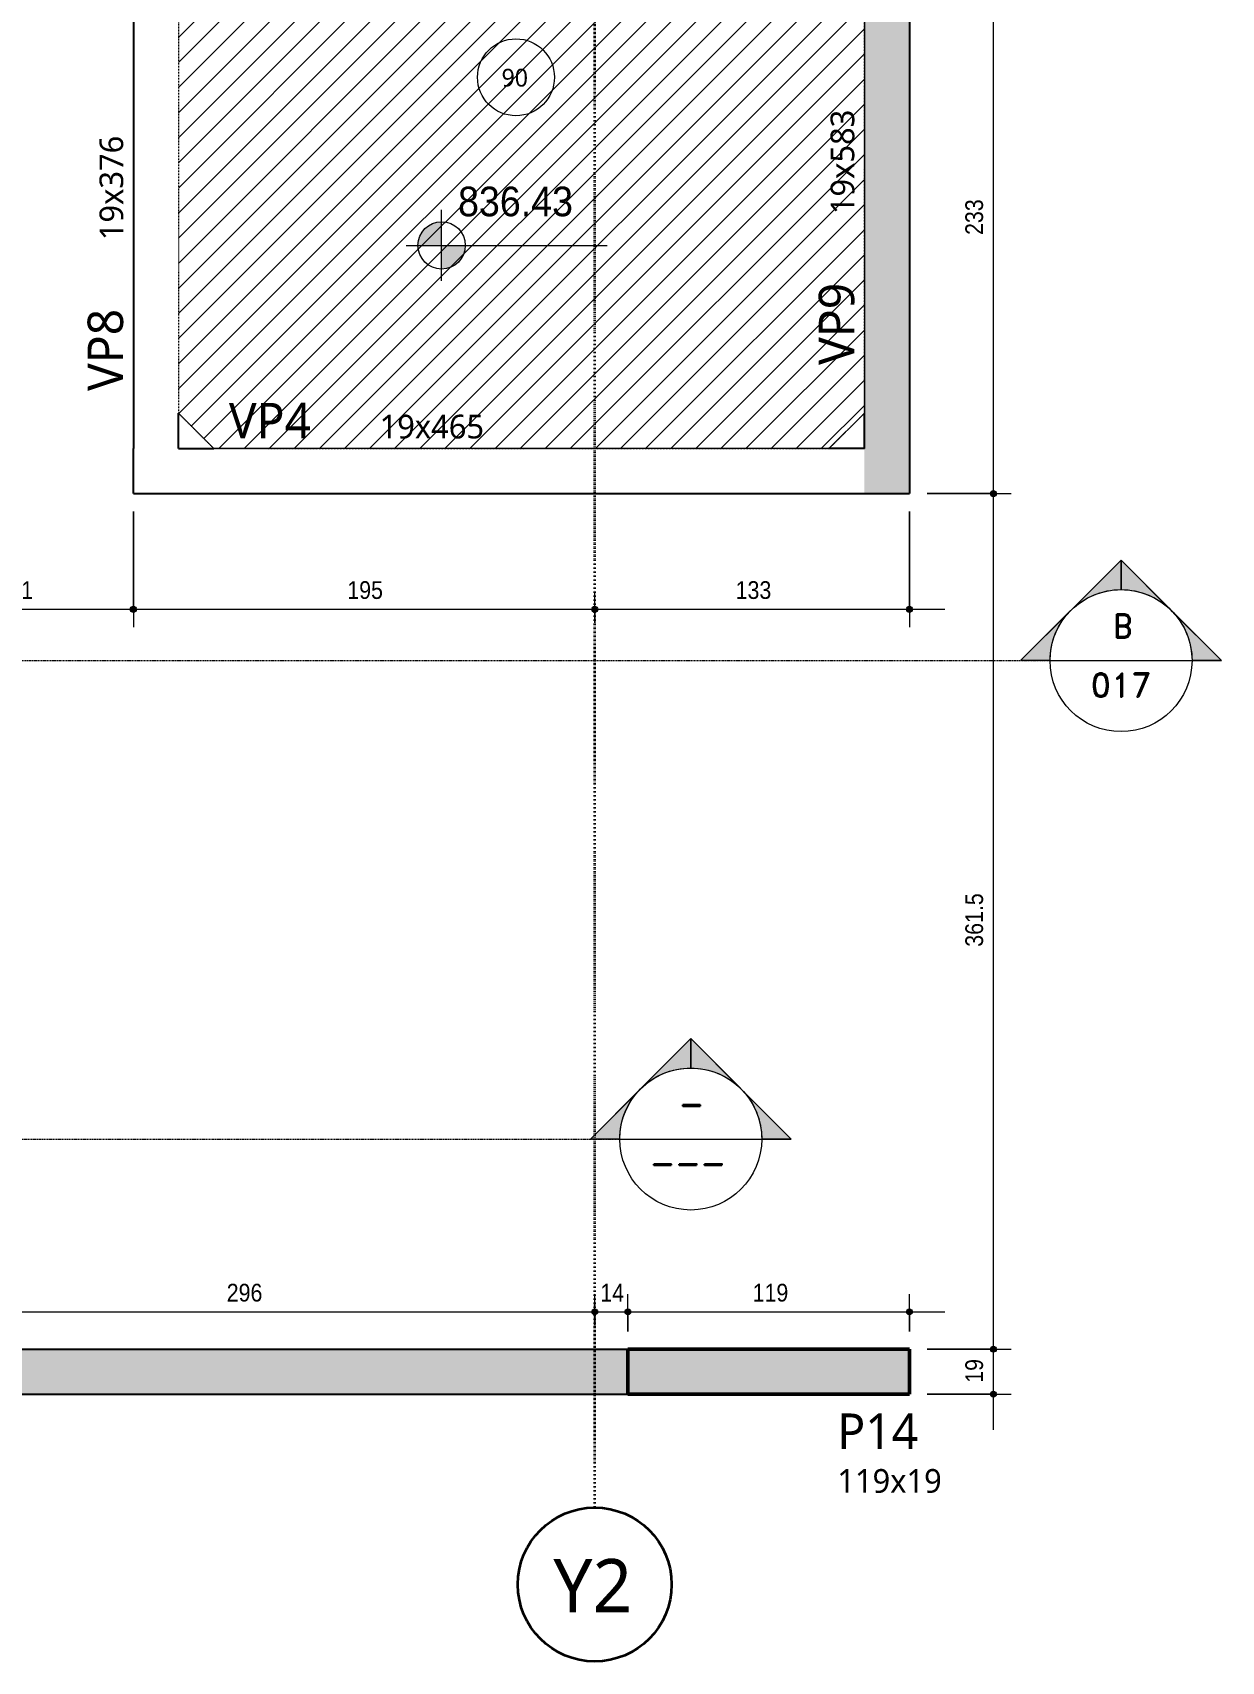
# Model space of a CAD drawing. Header units: centimetres. Extents: x -1095 to 23421, y -520 to 84300.
# Drawn here: x 6312 to 6815, y -503 to 186 of the extents above; entities that cross this region are included whole.
import ezdxf

# ---------------------------------------------------------------- set-up
doc = ezdxf.new("R2010")
doc.units = ezdxf.units.CM
for name, pattern in [('Centro de 6 mm', [1.32, 0.6, -0.24, 0.24, -0.24]), ('Dash dot', [1.5875, 0.635, -0.47625, 0, -0.47625]), ('Traço', [0.635, 0.3175, -0.3175])]:
    doc.linetypes.add(name, pattern=pattern)
for name, color, linetype, lineweight in [('A-ANNO-DIMS', 7, 'Continuous', 9), ('A-ANNO-DIMS-50', 7, 'Continuous', 9), ('A-FLOR', 7, 'Continuous', 9), ('A-FLOR-IDEN', 7, 'Continuous', 9), ('G-ANNO-DIMS', 7, 'Continuous', 9), ('G-ANNO-SYMB', 7, 'Continuous', 9), ('S-BEAM', 7, 'Continuous', 9), ('S-BEAM-IDEN', 7, 'Continuous', 9), ('S-COLS', 7, 'Continuous', 9), ('S-COLS-IDEN', 7, 'Continuous', 9), ('S-GRID', 7, 'Continuous', 9), ('S-GRID-IDEN', 7, 'Continuous', 9)]:
    doc.layers.add(name, color=color, linetype=linetype, lineweight=lineweight)
doc.layers.add('G-ANNO-NPLT', color=7, linetype='Traço', lineweight=9, true_color=0x007f00, plot=False)
doc.styles.add('Fira Sans', font='', dxfattribs={"width": 0.95, "height": 12.5})
doc.styles.add('Fira Sans_1', font='', dxfattribs={"width": 0.9, "height": 7.5})
doc.styles.add('Gadugi', font='gadugi.ttf', dxfattribs={"height": 15})
doc.styles.add('Gadugi_1', font='gadugi.ttf', dxfattribs={"height": 10})
doc.styles.add('Gadugi_2', font='gadugi.ttf', dxfattribs={"height": 7.5})
doc.styles.add('Gadugi_5', font='gadugi.ttf', dxfattribs={"height": 22.5})
doc.styles.add('RomanD', font='romand__.ttf', dxfattribs={"height": 10})
doc.styles.get('Fira Sans').set_extended_font_data('Fira Sans')
doc.styles.get('Fira Sans_1').set_extended_font_data('Fira Sans')
doc.dimstyles.new('PED_R80_1_5mm_ACIMA_As_ESQ__R00', dxfattribs={"dimscale": 30.48, "dimtxt": 10.229846, "dimasz": 0.328084, "dimexe": 0.246063, "dimexo": 0.246063, "dimgap": 0.049213, "dimtad": 1, "dimdec": 1, "dimrnd": 0.5, "dimdsep": 46, "dimtxsty": 'Fira Sans_1', "dimblk1": 'DOTSMALL', "dimblk2": 'DOTSMALL', "dimsah": 1, "dimcen": 0.09, "dimdle": 0.492126, "dimazin": 0, "dimtfac": 1, "dimtdec": 4, "dimtix": 1, "dimtmove": 0, "dimatfit": 3, "dimfxl": 1, "dimtvp": 1, "dimtolj": 1, "dimtzin": 0, "dimarcsym": 2})

# ---------------------------------------------------------------- blocks, each defined once
blk = doc.blocks.new('Corte - M_Cabeça do corte - Preenchida-2060824-PL500 - PRÉ-FORMA DA MESA')
at = {"layer": 'G-ANNO-SYMB'}
h = blk.add_hatch(color=256, dxfattribs=at)
edge = h.paths.add_edge_path(flags=0)
edge.add_line((-0.6, 0.849), (-0.6, 0.6))
edge.add_arc((-0.6, 0), 0.6, 90, 135)
edge.add_line((-1.024, 0.424), (-0.6, 0.849))
h = blk.add_hatch(color=256, dxfattribs=at)
edge = h.paths.add_edge_path(flags=0)
edge.add_line((-0.6, 0.849), (-0.176, 0.424))
edge.add_arc((-0.6, 0), 0.6, 45, 90)
edge.add_line((-0.6, 0.6), (-0.6, 0.849))
h = blk.add_hatch(color=256, dxfattribs=at)
edge = h.paths.add_edge_path(flags=0)
edge.add_line((-1.449, 0), (-1.024, 0.424))
edge.add_arc((-0.6, 0), 0.6, 135, 180)
edge.add_line((-1.2, 0), (-1.449, 0))
h = blk.add_hatch(color=256, dxfattribs=at)
edge = h.paths.add_edge_path(flags=0)
edge.add_line((0.249, 0), (0, 0))
edge.add_arc((-0.6, 0), 0.6, 360, 405)
edge.add_line((-0.176, 0.424), (0.249, 0))
for p, q in [((-0.6, 0.849), (-1.449, 0)), ((-0.6, 0.849), (-1.024, 0.424)), ((-0.6, 0.849), (0.249, 0)), ((-0.6, 0.6), (-0.6, 0.849)), ((-0.6, 0.849), (-0.6, 0.6)), ((-0.176, 0.424), (-0.6, 0.849)), ((-1.024, 0.424), (-1.449, 0)), ((0.249, 0), (-0.176, 0.424)), ((-1.449, 0), (-1.2, 0)), ((0, 0), (0.249, 0)), ((-1.2, 0), (-1.449, 0)), ((0, 0), (0.249, 0))]:
    blk.add_line(p, q, dxfattribs=at)
for start, end in [(360, 180), (90, 135), (45, 90), (135, 180), (360, 45), (180, 360)]:
    blk.add_arc((-0.6, 0), 0.6, start, end, dxfattribs=at)
blk = doc.blocks.new('Eixo - Y2-2173031-PL500 - PRÉ-FORMA DA MESA')
at = {"layer": 'S-GRID-IDEN', "color": 40, "lineweight": 35, "true_color": 0xffc000}
blk.add_circle((0, 0), 0.65, dxfattribs=at)
blk = doc.blocks.new('PED_TAG_LAJE_R01 - TÍTULO_ESPESSURA_REBAIXO-2413107-PL500 - PRÉ-FORMA DA MESA')
at = {"layer": 'A-FLOR-IDEN'}
blk.add_circle((-0.046, -0.667), 0.325, dxfattribs=at)
blk = doc.blocks.new('DIMBLOCK146-PL500 - PRÉ-FORMA DA MESA')
at = {"layer": 'A-ANNO-DIMS-50', "true_color": 0x000032}
h = blk.add_hatch(color=178, dxfattribs=at)
edge = h.paths.add_edge_path(flags=0)
edge.add_arc((6253.63, -354.97), 1.25, 0, 360)
h = blk.add_hatch(color=178, dxfattribs=at)
edge = h.paths.add_edge_path(flags=0)
edge.add_arc((6549.75, -354.97), 1.25, 0, 360)
at = {"layer": 'A-ANNO-DIMS-50', "color": 178, "true_color": 0x000032}
for p, q in [((6253.63, -360.7), (6253.63, -347.47)), ((6549.75, -360.7), (6549.75, -347.47)), ((6253.63, -354.97), (6549.75, -354.97)), ((6253.63, -354.97), (6253.63, -360.7)), ((6549.75, -354.97), (6549.75, -360.7))]:
    blk.add_line(p, q, dxfattribs=at)
for centre in [(6253.63, -354.97), (6549.75, -354.97)]:
    blk.add_circle(centre, 1.25, dxfattribs=at)
at = {"layer": 'A-ANNO-DIMS-50', "color": 0, "insert": (6394.21, -343.09), "char_height": 7.5, "width": 17.9416, "attachment_point": 1, "line_spacing_factor": 1.049215, "style": 'Fira Sans_1'}
blk.add_mtext('296', dxfattribs=at)
blk = doc.blocks.new('_DotSmall')
at = {"color": 0, "linetype": 'ByBlock', "const_width": 0.5}
blk.add_lwpolyline([(-0.0625, 0, 1), (0.0625, 0, 1)], format="xyb", close=True, dxfattribs=at)
blk = doc.blocks.new('DIMBLOCK147-PL500 - PRÉ-FORMA DA MESA')
at = {"layer": 'A-ANNO-DIMS-50', "true_color": 0x000032}
h = blk.add_hatch(color=178, dxfattribs=at)
edge = h.paths.add_edge_path(flags=0)
edge.add_arc((6549.75, -354.97), 1.25, 0, 360)
h = blk.add_hatch(color=178, dxfattribs=at)
edge = h.paths.add_edge_path(flags=0)
edge.add_arc((6563.75, -354.97), 1.25, 0, 360)
at = {"layer": 'A-ANNO-DIMS-50', "color": 178, "true_color": 0x000032}
for p, q in [((6549.75, -360.7), (6549.75, -347.47)), ((6563.75, -363.25), (6563.75, -347.47)), ((6549.75, -354.97), (6563.75, -354.97)), ((6549.75, -354.97), (6549.75, -360.7)), ((6563.75, -354.97), (6563.75, -363.25))]:
    blk.add_line(p, q, dxfattribs=at)
for centre in [(6549.75, -354.97), (6563.75, -354.97)]:
    blk.add_circle(centre, 1.25, dxfattribs=at)
at = {"layer": 'A-ANNO-DIMS-50', "color": 0, "insert": (6552.09, -343.09), "char_height": 7.5, "width": 11.1741, "attachment_point": 1, "line_spacing_factor": 1.049215, "style": 'Fira Sans_1'}
blk.add_mtext('14', dxfattribs=at)
blk = doc.blocks.new('DIMBLOCK148-PL500 - PRÉ-FORMA DA MESA')
at = {"layer": 'A-ANNO-DIMS-50', "true_color": 0x000032}
h = blk.add_hatch(color=178, dxfattribs=at)
edge = h.paths.add_edge_path(flags=0)
edge.add_arc((6563.75, -354.97), 1.25, 0, 360)
h = blk.add_hatch(color=178, dxfattribs=at)
edge = h.paths.add_edge_path(flags=0)
edge.add_arc((6682.75, -354.97), 1.25, 0, 360)
at = {"layer": 'A-ANNO-DIMS-50', "color": 178, "true_color": 0x000032}
for p, q in [((6563.75, -363.25), (6563.75, -347.47)), ((6682.75, -363.25), (6682.75, -347.47)), ((6563.75, -354.97), (6697.75, -354.97)), ((6563.75, -354.97), (6563.75, -363.25)), ((6682.75, -354.97), (6682.75, -363.25))]:
    blk.add_line(p, q, dxfattribs=at)
for centre in [(6563.75, -354.97), (6682.75, -354.97)]:
    blk.add_circle(centre, 1.25, dxfattribs=at)
at = {"layer": 'A-ANNO-DIMS-50', "color": 0, "insert": (6616.49, -343.09), "char_height": 7.5, "width": 16.2104, "attachment_point": 1, "line_spacing_factor": 1.049215, "style": 'Fira Sans_1'}
blk.add_mtext('119', dxfattribs=at)
blk = doc.blocks.new('DIMBLOCK178-PL500 - PRÉ-FORMA DA MESA')
at = {"layer": 'A-ANNO-DIMS-50', "true_color": 0x000032}
h = blk.add_hatch(color=178, dxfattribs=at)
edge = h.paths.add_edge_path(flags=0)
edge.add_arc((6253.63, -58.13), 1.25, 0, 360)
h = blk.add_hatch(color=178, dxfattribs=at)
edge = h.paths.add_edge_path(flags=0)
edge.add_arc((6354.75, -58.13), 1.25, 0, 360)
at = {"layer": 'A-ANNO-DIMS-50', "color": 178, "true_color": 0x000032}
for p, q in [((6354.75, -16.75), (6354.75, -65.63)), ((6354.75, -58.13), (6354.75, -16.75)), ((6253.63, -63.86), (6253.63, -50.63)), ((6253.63, -58.13), (6354.75, -58.13)), ((6253.63, -58.13), (6253.63, -63.86))]:
    blk.add_line(p, q, dxfattribs=at)
for centre in [(6253.63, -58.13), (6354.75, -58.13)]:
    blk.add_circle(centre, 1.25, dxfattribs=at)
at = {"layer": 'A-ANNO-DIMS-50', "color": 0, "insert": (6297.3, -46.24), "char_height": 7.5, "width": 16.5251, "attachment_point": 1, "line_spacing_factor": 1.049215, "style": 'Fira Sans_1'}
blk.add_mtext('101', dxfattribs=at)
blk = doc.blocks.new('DIMBLOCK179-PL500 - PRÉ-FORMA DA MESA')
at = {"layer": 'A-ANNO-DIMS-50', "true_color": 0x000032}
h = blk.add_hatch(color=178, dxfattribs=at)
edge = h.paths.add_edge_path(flags=0)
edge.add_arc((6354.75, -58.13), 1.25, 0, 360)
h = blk.add_hatch(color=178, dxfattribs=at)
edge = h.paths.add_edge_path(flags=0)
edge.add_arc((6549.75, -58.13), 1.25, 0, 360)
at = {"layer": 'A-ANNO-DIMS-50', "color": 178, "true_color": 0x000032}
for p, q in [((6354.75, -16.75), (6354.75, -65.63)), ((6354.75, -58.13), (6354.75, -16.75)), ((6549.75, -63.86), (6549.75, -50.63)), ((6354.75, -58.13), (6549.75, -58.13)), ((6549.75, -58.13), (6549.75, -63.86))]:
    blk.add_line(p, q, dxfattribs=at)
for centre in [(6354.75, -58.13), (6549.75, -58.13)]:
    blk.add_circle(centre, 1.25, dxfattribs=at)
at = {"layer": 'A-ANNO-DIMS-50', "color": 0, "insert": (6445.17, -46.24), "char_height": 7.5, "width": 16.9973, "attachment_point": 1, "line_spacing_factor": 1.049215, "style": 'Fira Sans_1'}
blk.add_mtext('195', dxfattribs=at)
blk = doc.blocks.new('DIMBLOCK180-PL500 - PRÉ-FORMA DA MESA')
at = {"layer": 'A-ANNO-DIMS-50', "true_color": 0x000032}
h = blk.add_hatch(color=178, dxfattribs=at)
edge = h.paths.add_edge_path(flags=0)
edge.add_arc((6549.75, -58.13), 1.25, 0, 360)
h = blk.add_hatch(color=178, dxfattribs=at)
edge = h.paths.add_edge_path(flags=0)
edge.add_arc((6682.75, -58.13), 1.25, 0, 360)
at = {"layer": 'A-ANNO-DIMS-50', "color": 178, "true_color": 0x000032}
for p, q in [((6682.75, -16.75), (6682.75, -65.63)), ((6682.75, -58.13), (6682.75, -16.75)), ((6549.75, -63.86), (6549.75, -50.63)), ((6549.75, -58.13), (6697.75, -58.13)), ((6549.75, -58.13), (6549.75, -63.86))]:
    blk.add_line(p, q, dxfattribs=at)
for centre in [(6549.75, -58.13), (6682.75, -58.13)]:
    blk.add_circle(centre, 1.25, dxfattribs=at)
at = {"layer": 'A-ANNO-DIMS-50', "color": 0, "insert": (6609.3, -46.24), "char_height": 7.5, "width": 16.6825, "attachment_point": 1, "line_spacing_factor": 1.049215, "style": 'Fira Sans_1'}
blk.add_mtext('133', dxfattribs=at)
blk = doc.blocks.new('DIMBLOCK205-PL500 - PRÉ-FORMA DA MESA')
at = {"layer": 'A-ANNO-DIMS-50', "true_color": 0x000032}
h = blk.add_hatch(color=178, dxfattribs=at)
edge = h.paths.add_edge_path(flags=0)
edge.add_arc((6718.24, -370.75), 1.25, 0, 360)
h = blk.add_hatch(color=178, dxfattribs=at)
edge = h.paths.add_edge_path(flags=0)
edge.add_arc((6718.24, -389.75), 1.25, 0, 360)
at = {"layer": 'A-ANNO-DIMS-50', "color": 178, "true_color": 0x000032}
for p, q in [((6690.25, -370.75), (6725.74, -370.75)), ((6718.24, -370.75), (6690.25, -370.75)), ((6718.24, -404.75), (6718.24, -370.75)), ((6690.25, -389.75), (6725.74, -389.75)), ((6718.24, -389.75), (6690.25, -389.75))]:
    blk.add_line(p, q, dxfattribs=at)
for centre in [(6718.24, -370.75), (6718.24, -389.75)]:
    blk.add_circle(centre, 1.25, dxfattribs=at)
at = {"layer": 'A-ANNO-DIMS-50', "color": 0, "insert": (6706.36, -384.91), "char_height": 7.5, "width": 11.1741, "attachment_point": 1, "rotation": 90, "line_spacing_factor": 1.049215, "style": 'Fira Sans_1'}
blk.add_mtext('19', dxfattribs=at)
blk = doc.blocks.new('DIMBLOCK206-PL500 - PRÉ-FORMA DA MESA')
at = {"layer": 'A-ANNO-DIMS-50', "true_color": 0x000032}
h = blk.add_hatch(color=178, dxfattribs=at)
edge = h.paths.add_edge_path(flags=0)
edge.add_arc((6718.24, -9.25), 1.25, 0, 360)
h = blk.add_hatch(color=178, dxfattribs=at)
edge = h.paths.add_edge_path(flags=0)
edge.add_arc((6718.24, -370.75), 1.25, 0, 360)
at = {"layer": 'A-ANNO-DIMS-50', "color": 178, "true_color": 0x000032}
for p, q in [((6690.25, -9.25), (6725.74, -9.25)), ((6718.24, -9.25), (6690.25, -9.25)), ((6718.24, -370.75), (6718.24, -9.25)), ((6690.25, -370.75), (6725.74, -370.75)), ((6718.24, -370.75), (6690.25, -370.75))]:
    blk.add_line(p, q, dxfattribs=at)
for centre in [(6718.24, -9.25), (6718.24, -370.75)]:
    blk.add_circle(centre, 1.25, dxfattribs=at)
at = {"layer": 'A-ANNO-DIMS-50', "color": 0, "insert": (6706.36, -200.69), "char_height": 7.5, "width": 25.6533, "attachment_point": 1, "rotation": 90, "line_spacing_factor": 1.049215, "style": 'Fira Sans_1'}
blk.add_mtext('361.5', dxfattribs=at)
blk = doc.blocks.new('DIMBLOCK207-PL500 - PRÉ-FORMA DA MESA')
at = {"layer": 'A-ANNO-DIMS-50', "true_color": 0x000032}
h = blk.add_hatch(color=178, dxfattribs=at)
edge = h.paths.add_edge_path(flags=0)
edge.add_arc((6718.24, 223.75), 1.25, 0, 360)
h = blk.add_hatch(color=178, dxfattribs=at)
edge = h.paths.add_edge_path(flags=0)
edge.add_arc((6718.24, -9.25), 1.25, 0, 360)
at = {"layer": 'A-ANNO-DIMS-50', "color": 178, "true_color": 0x000032}
for p, q in [((6723.98, 223.75), (6710.74, 223.75)), ((6718.24, -9.25), (6718.24, 223.75)), ((6718.24, 223.75), (6723.98, 223.75)), ((6690.25, -9.25), (6725.74, -9.25)), ((6718.24, -9.25), (6690.25, -9.25))]:
    blk.add_line(p, q, dxfattribs=at)
for centre in [(6718.24, 223.75), (6718.24, -9.25)]:
    blk.add_circle(centre, 1.25, dxfattribs=at)
at = {"layer": 'A-ANNO-DIMS-50', "color": 0, "insert": (6706.36, 100.04), "char_height": 7.5, "width": 17.312, "attachment_point": 1, "rotation": 90, "line_spacing_factor": 1.049215, "style": 'Fira Sans_1'}
blk.add_mtext('233', dxfattribs=at)
blk = doc.blocks.new('Elevações de ponto - M_Cota de elevação - Alvo preenchido-10609-PL500 - PRÉ-FORMA DA MESA')
at = {"layer": 'G-ANNO-DIMS'}
h = blk.add_hatch(color=256, dxfattribs=at)
edge = h.paths.add_edge_path(flags=0)
edge.add_line((0, 0), (-0.2, 0))
edge.add_arc((0, 0), 0.2, 90, 180, ccw=False)
edge.add_line((0, 0.2), (0, 0))
h = blk.add_hatch(color=256, dxfattribs=at)
edge = h.paths.add_edge_path(flags=0)
edge.add_line((0, 0), (0.2, 0))
edge.add_arc((0, 0), 0.2, 270, 360, ccw=False)
edge.add_line((0, -0.2), (0, 0))
for p, q in [((0, -0.3), (0, 0.3)), ((-0.3, 0), (1.4, 0))]:
    blk.add_line(p, q, dxfattribs=at)
blk.add_circle((0, 0), 0.2, dxfattribs=at)

msp = doc.modelspace()

# ---------------------------------------------------------------- hatches: boundary and pattern name
at = {"layer": 'A-FLOR', "lineweight": 18, "true_color": 0xffcc66}
h = msp.add_hatch(dxfattribs=at)
h.set_pattern_fill('FP_2', color=31, style=0, pattern_type=2)
h.set_pattern_definition([(45, (5543.248, 0), (-5.3033, 5.3033), [])])
h.paths.add_polyline_path([(6648.75, 9.75), (6663.75, 24.75), (6663.75, 375.25), (6648.75, 390.25), (6388.75, 390.25), (6373.75, 375.25), (6373.75, 24.75), (6388.75, 9.75), (6559.11, 9.75)], flags=0)
at = {"layer": 'S-BEAM', "true_color": 0xffffcc}
msp.add_hatch(color=7, dxfattribs=at).paths.add_polyline_path([(6682.75, -9.25), (6682.75, 390.25), (6663.75, 390.25), (6663.75, -9.25)], flags=0)
at = {"layer": 'S-BEAM', "true_color": 0xe6b8b7}
msp.add_hatch(color=9, dxfattribs=at).paths.add_polyline_path([(6563.75, -389.75), (6563.75, -370.75), (5552.75, -370.75), (5552.75, -389.75), (6559.11, -389.75)], flags=0)
at = {"layer": 'S-COLS', "true_color": 0x808080}
msp.add_hatch(color=8, dxfattribs=at).paths.add_polyline_path([(6682.75, -389.75), (6682.75, -370.75), (6563.75, -370.75), (6563.75, -389.75)], flags=0)

# ---------------------------------------------------------------- linework, layer by layer
at = {"layer": 'A-FLOR', "lineweight": 18}
for p, q in [((6663.75, 375.25), (6663.75, 24.75)), ((6388.75, 9.75), (6373.75, 24.75)), ((6663.75, 24.75), (6648.75, 9.75)), ((6648.75, 9.75), (6388.75, 9.75))]:
    msp.add_line(p, q, dxfattribs=at)
at = {"layer": 'G-ANNO-NPLT'}
for p, q in [((6373.75, 375.25), (6373.75, 24.75)), ((6663.75, 24.75), (6663.75, 375.25)), ((6373.75, 24.75), (6388.75, 9.75)), ((6648.75, 9.75), (6663.75, 24.75)), ((6388.75, 9.75), (6648.75, 9.75))]:
    msp.add_line(p, q, dxfattribs=at)
at = {"layer": 'G-ANNO-SYMB', "linetype": 'Centro de 6 mm'}
for p, q in [((4338.27, -79.8), (6742.19, -79.8)), ((6143.78, -281.93), (6560.33, -281.93))]:
    msp.add_line(p, q, dxfattribs=at)
at = {"layer": 'G-ANNO-SYMB'}
for p, q in [((6742.19, -79.8), (6802.19, -79.8)), ((6560.33, -281.93), (6620.33, -281.93))]:
    msp.add_line(p, q, dxfattribs=at)
at = {"layer": 'S-BEAM', "lineweight": 25}
for p, q in [((6354.75, 390.25), (6354.75, 9.75)), ((6682.75, 390.25), (6682.75, -9.25)), ((6373.75, 9.75), (6373.75, 24.74)), ((6663.75, 9.75), (6663.75, 24.75)), ((6354.75, -9.25), (6354.75, 9.75)), ((6373.75, 9.75), (6388.74, 9.75)), ((6663.75, 9.75), (6648.75, 9.75)), ((6354.75, -9.25), (6663.75, -9.25)), ((6663.75, -9.25), (6682.75, -9.25)), ((6253.63, -370.75), (6563.75, -370.75)), ((5552.75, -389.75), (6563.75, -389.75))]:
    msp.add_line(p, q, dxfattribs=at)
at = {"layer": 'S-COLS', "lineweight": 50}
for p, q in [((6563.75, -389.75), (6563.75, -370.75)), ((6563.75, -370.75), (6682.75, -370.75)), ((6682.75, -389.75), (6682.75, -370.75)), ((6682.75, -389.75), (6563.75, -389.75))]:
    msp.add_line(p, q, dxfattribs=at)
at = {"layer": 'S-GRID', "color": 40, "linetype": 'Dash dot', "lineweight": 35, "true_color": 0xffc000}
msp.add_line((6549.75, -437.64), (6549.75, 767.37), dxfattribs=at)

# ---------------------------------------------------------------- block references
at = {"layer": 'A-FLOR-IDEN', "xscale": 49.99999999999998, "yscale": 49.99999999999998, "zscale": 49.99999999999998}
msp.add_blockref('PED_TAG_LAJE_R01 - TÍTULO_ESPESSURA_REBAIXO-2413107-PL500 - PRÉ-FORMA DA MESA', (6518.75, 200), dxfattribs=at)
at = {"layer": 'G-ANNO-DIMS', "xscale": 49.99999999999998, "yscale": 49.99999999999998, "zscale": 49.99999999999998}
msp.add_blockref('Elevações de ponto - M_Cota de elevação - Alvo preenchido-10609-PL500 - PRÉ-FORMA DA MESA', (6485.03, 95.63), dxfattribs=at)
at = {"layer": 'G-ANNO-SYMB', "extrusion": (0, 0, -1), "xscale": 49.99999999999998, "yscale": 49.99999999999998, "zscale": 49.99999999999998}
for p in [(-6742.19, -79.8), (-6560.33, -281.93)]:
    msp.add_blockref('Corte - M_Cabeça do corte - Preenchida-2060824-PL500 - PRÉ-FORMA DA MESA', p, dxfattribs=at)
at = {"layer": 'S-GRID-IDEN', "color": 40, "true_color": 0xffc000, "xscale": 49.99999999999998, "yscale": 49.99999999999998, "zscale": 49.99999999999998}
msp.add_blockref('Eixo - Y2-2173031-PL500 - PRÉ-FORMA DA MESA', (6549.75, -470.14), dxfattribs=at)

# ---------------------------------------------------------------- texts
at = {"layer": 'A-FLOR-IDEN', "insert": (6510.36, 170.24), "char_height": 7.5, "width": 13.6287, "attachment_point": 1, "style": 'Gadugi_2'}
msp.add_mtext('90', dxfattribs=at)
at = {"layer": 'G-ANNO-DIMS', "insert": (6491.97, 120.44), "char_height": 12.5, "width": 59.5347, "attachment_point": 1, "line_spacing_factor": 1.049215, "style": 'Fira Sans'}
msp.add_mtext('836.43', dxfattribs=at)
at = {"layer": 'G-ANNO-SYMB', "char_height": 10, "attachment_point": 1, "style": 'RomanD'}
for s, insert, width in [('B', (6768.63, -60.18), 11.2236), ('017', (6759.38, -85.13), 33.6709), ('-', (6585.27, -262.31), 14.8312), ('---', (6573.04, -287.25), 44.4937)]:
    msp.add_mtext(s, dxfattribs=dict(at, insert=insert, width=width))
at = {"layer": 'S-BEAM-IDEN', "attachment_point": 1, "rotation": 90}
for s, insert, char_height, width, style in [('19x583', (6649.43, 108.82), 10, 54.1139, 'Gadugi_1'), ('19x376', (6340.43, 97.82), 10, 54.1139, 'Gadugi_1'), ('VP9', (6644.4, 45.11), 15, 44.4937, 'Gadugi'), ('VP8', (6335.4, 34.11), 15, 44.4937, 'Gadugi')]:
    msp.add_mtext(s, dxfattribs=dict(at, insert=insert, char_height=char_height, width=width, style=style))
at = {"layer": 'S-BEAM-IDEN', "attachment_point": 1}
for s, insert, char_height, width, style in [('VP4', (6395.11, 29.1), 15, 44.4937, 'Gadugi'), ('19x465', (6458.81, 24.07), 10, 54.1139, 'Gadugi_1')]:
    msp.add_mtext(s, dxfattribs=dict(at, insert=insert, char_height=char_height, width=width, style=style))
at = {"layer": 'S-COLS-IDEN', "attachment_point": 1}
for s, insert, char_height, width, style in [('P14', (6652.27, -397.88), 15, 42.4894, 'Gadugi'), ('119x19', (6652.27, -421.37), 10, 54.1139, 'Gadugi_1')]:
    msp.add_mtext(s, dxfattribs=dict(at, insert=insert, char_height=char_height, width=width, style=style))
at = {"layer": 'S-GRID-IDEN', "color": 40, "true_color": 0xffc000, "insert": (6532.22, -459.35), "char_height": 22.5, "width": 42.0886, "attachment_point": 1, "style": 'Gadugi_5'}
msp.add_mtext('Y2', dxfattribs=at)

# ---------------------------------------------------------------- dimensions: what is measured, and where the dimension line sits
at = {"layer": 'A-ANNO-DIMS', "color": 178, "true_color": 0x000032}
for base, p1, p2, override, picture, middle in [((6718.24, 223.75), (6682.75, -9.25), (6716.48, 223.75), {"dimpost": '<>', "dimfxl": 235.42865}, 'DIMBLOCK207-PL500 - PRÉ-FORMA DA MESA', (6712.93, 107.25)), ((6718.24, -9.25), (6682.75, -370.75), (6682.75, -9.25), {"dimpost": '<>', "dimfxl": 361.500005}, 'DIMBLOCK206-PL500 - PRÉ-FORMA DA MESA', (6712.93, -190)), ((6718.24, -370.75), (6682.75, -389.75), (6682.75, -370.75), {"dimpost": '<>', "dimfxl": 19}, 'DIMBLOCK205-PL500 - PRÉ-FORMA DA MESA', (6712.87, -380.25))]:
    dim = msp.add_linear_dim(base=base, p1=p1, p2=p2, angle=90, dimstyle='PED_R80_1_5mm_ACIMA_As_ESQ__R00', override=override, dxfattribs=at)
    dim.commit()
    dim.dimension.update_dxf_attribs({"geometry": picture, "text_midpoint": middle})
for base, p1, p2, override, picture, middle in [((6354.75, -58.13), (6253.63, -56.36), (6354.75, -9.25), {"dimpost": '<>', "dimfxl": 111.556706}, 'DIMBLOCK178-PL500 - PRÉ-FORMA DA MESA', (6304.19, -52.81)), ((6549.75, -58.13), (6354.75, -9.25), (6549.75, -56.36), {"dimpost": '<>', "dimfxl": 200.609787}, 'DIMBLOCK179-PL500 - PRÉ-FORMA DA MESA', (6452.25, -52.76)), ((6682.75, -58.13), (6549.75, -56.36), (6682.75, -9.25), {"dimpost": '<>', "dimfxl": 141.096533}, 'DIMBLOCK180-PL500 - PRÉ-FORMA DA MESA', (6616.25, -52.81)), ((6549.75, -354.97), (6253.63, -353.2), (6549.75, -353.2), {"dimpost": '<>', "dimfxl": 296.122049}, 'DIMBLOCK146-PL500 - PRÉ-FORMA DA MESA', (6401.69, -349.6)), ((6563.75, -354.97), (6549.75, -353.2), (6563.75, -370.75), {"dimpost": '<>', "dimfxl": 22.447053}, 'DIMBLOCK147-PL500 - PRÉ-FORMA DA MESA', (6556.75, -349.72)), ((6682.75, -354.97), (6563.75, -370.75), (6682.75, -370.75), {"dimpost": '<>', "dimfxl": 119}, 'DIMBLOCK148-PL500 - PRÉ-FORMA DA MESA', (6623.25, -349.6))]:
    dim = msp.add_linear_dim(base=base, p1=p1, p2=p2, dimstyle='PED_R80_1_5mm_ACIMA_As_ESQ__R00', override=override, dxfattribs=at)
    dim.commit()
    dim.dimension.update_dxf_attribs({"geometry": picture, "text_midpoint": middle})

doc.saveas('drawing.dxf')
